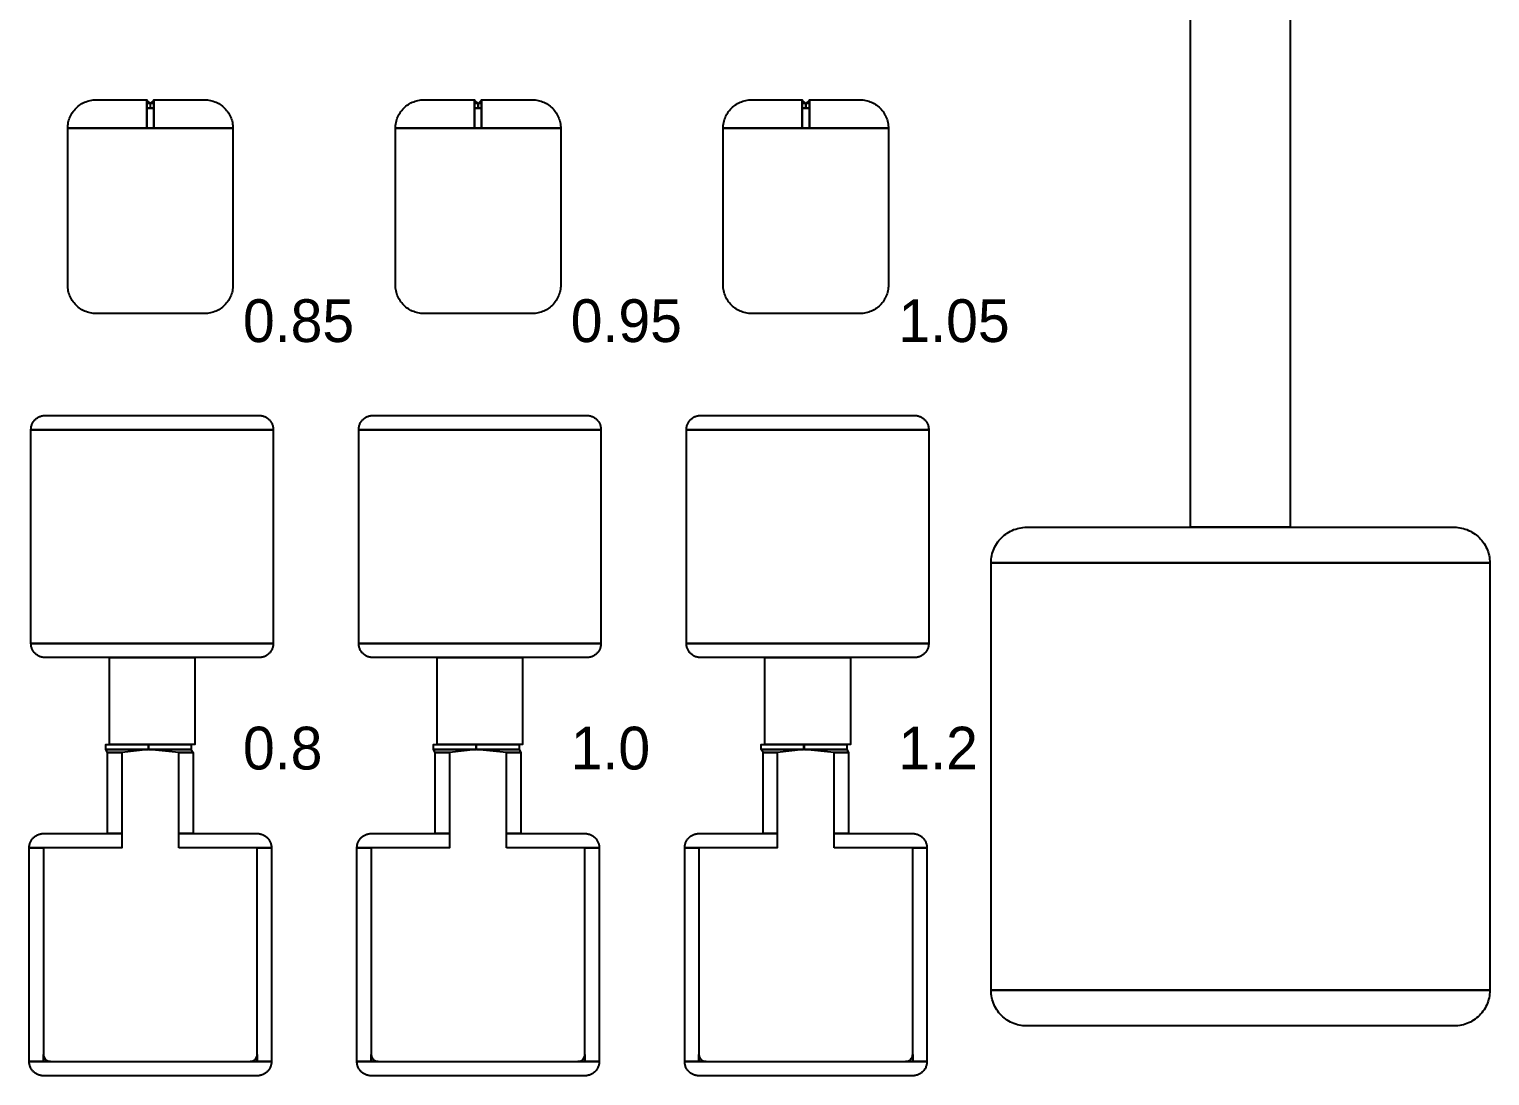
# Model space of a CAD drawing. Extents: x 450 to 6550, y 500 to 6500.
# Drawn here: x 4500 to 6550, y 2030 to 3499 of the extents above; entities that cross this region are included whole.
import ezdxf

# ---------------------------------------------------------------- set-up
doc = ezdxf.new("R2010")
doc.units = 0
doc.layers.add('BASEMETAL', color=3, linetype='CONTINUOUS')
doc.layers.add('MARKERS', color=7, linetype='CONTINUOUS')

msp = doc.modelspace()

# ---------------------------------------------------------------- linework, layer by layer
at = {"layer": 'BASEMETAL'}
for points in [[(6130, 2800), (6130, 4200), (6270, 4200), (6270, 2800)], [(4554, 3360), (4554.055, 3362.093), (4554.219, 3364.181), (4554.492, 3366.257), (4554.874, 3368.316), (4555.363, 3370.353), (4555.958, 3372.361), (4556.657, 3374.335), (4557.458, 3376.269), (4558.36, 3378.16), (4559.359, 3380), (4560.453, 3381.786), (4561.639, 3383.511), (4562.914, 3385.173), (4564.274, 3386.765), (4565.716, 3388.284), (4567.235, 3389.726), (4568.827, 3391.086), (4570.489, 3392.361), (4572.214, 3393.547), (4574, 3394.641), (4575.84, 3395.64), (4577.731, 3396.542), (4579.665, 3397.343), (4581.639, 3398.042), (4583.647, 3398.637), (4585.684, 3399.126), (4587.743, 3399.508), (4589.819, 3399.781), (4591.907, 3399.945), (4594, 3400), (4665, 3400), (4665, 3360)], [(4665, 3395.5), (4665, 3399.5), (4669.575, 3395.5)], [(4665, 3388.5), (4665, 3395.5), (4669.575, 3395.5), (4669.575, 3388.5)], [(4665, 3360), (4665, 3388.5), (4675, 3388.5), (4675, 3360)], [(4670.425, 3395.5), (4675, 3399.5), (4675, 3395.5)], [(4670.425, 3388.5), (4670.425, 3395.5), (4675, 3395.5), (4675, 3388.5)], [(4675, 3360), (4675, 3400), (4746, 3400), (4748.093, 3399.945), (4750.181, 3399.781), (4752.257, 3399.508), (4754.316, 3399.126), (4756.353, 3398.637), (4758.361, 3398.042), (4760.335, 3397.343), (4762.269, 3396.542), (4764.16, 3395.64), (4766, 3394.641), (4767.786, 3393.547), (4769.511, 3392.361), (4771.173, 3391.086), (4772.765, 3389.726), (4774.284, 3388.284), (4775.726, 3386.765), (4777.086, 3385.173), (4778.361, 3383.511), (4779.547, 3381.786), (4780.641, 3380), (4781.64, 3378.16), (4782.542, 3376.269), (4783.343, 3374.335), (4784.042, 3372.361), (4784.637, 3370.353), (4785.126, 3368.316), (4785.508, 3366.257), (4785.781, 3364.181), (4785.945, 3362.093), (4786, 3360)], [(5014, 3360), (5014.055, 3362.093), (5014.219, 3364.181), (5014.492, 3366.257), (5014.874, 3368.316), (5015.363, 3370.353), (5015.958, 3372.361), (5016.657, 3374.335), (5017.458, 3376.269), (5018.36, 3378.16), (5019.359, 3380), (5020.453, 3381.786), (5021.639, 3383.511), (5022.914, 3385.173), (5024.274, 3386.765), (5025.716, 3388.284), (5027.235, 3389.726), (5028.827, 3391.086), (5030.489, 3392.361), (5032.214, 3393.547), (5034, 3394.641), (5035.84, 3395.64), (5037.731, 3396.542), (5039.665, 3397.343), (5041.639, 3398.042), (5043.647, 3398.637), (5045.684, 3399.126), (5047.743, 3399.508), (5049.819, 3399.781), (5051.907, 3399.945), (5054, 3400), (5125, 3400), (5125, 3360)], [(5125, 3395.5), (5125, 3399.5), (5129.525, 3395.5)], [(5125, 3388.5), (5125, 3395.5), (5129.525, 3395.5), (5129.525, 3388.5)], [(5125, 3360), (5125, 3388.5), (5135, 3388.5), (5135, 3360)], [(5130.475, 3395.5), (5135, 3399.5), (5135, 3395.5)], [(5130.475, 3388.5), (5130.475, 3395.5), (5135, 3395.5), (5135, 3388.5)], [(5135, 3360), (5135, 3400), (5206, 3400), (5208.093, 3399.945), (5210.181, 3399.781), (5212.257, 3399.508), (5214.316, 3399.126), (5216.353, 3398.637), (5218.361, 3398.042), (5220.335, 3397.343), (5222.269, 3396.542), (5224.16, 3395.64), (5226, 3394.641), (5227.786, 3393.547), (5229.511, 3392.361), (5231.173, 3391.086), (5232.765, 3389.726), (5234.284, 3388.284), (5235.726, 3386.765), (5237.086, 3385.173), (5238.361, 3383.511), (5239.547, 3381.786), (5240.641, 3380), (5241.64, 3378.16), (5242.542, 3376.269), (5243.343, 3374.335), (5244.042, 3372.361), (5244.637, 3370.353), (5245.126, 3368.316), (5245.508, 3366.257), (5245.781, 3364.181), (5245.945, 3362.093), (5246, 3360)], [(5474, 3360), (5474.055, 3362.093), (5474.219, 3364.181), (5474.492, 3366.257), (5474.874, 3368.316), (5475.363, 3370.353), (5475.958, 3372.361), (5476.657, 3374.335), (5477.458, 3376.269), (5478.36, 3378.16), (5479.359, 3380), (5480.453, 3381.786), (5481.639, 3383.511), (5482.914, 3385.173), (5484.274, 3386.765), (5485.716, 3388.284), (5487.235, 3389.726), (5488.827, 3391.086), (5490.489, 3392.361), (5492.214, 3393.547), (5494, 3394.641), (5495.84, 3395.64), (5497.731, 3396.542), (5499.665, 3397.343), (5501.639, 3398.042), (5503.647, 3398.637), (5505.684, 3399.126), (5507.743, 3399.508), (5509.819, 3399.781), (5511.907, 3399.945), (5514, 3400), (5585, 3400), (5585, 3360)], [(5585, 3395.5), (5585, 3399.5), (5589.475, 3395.5)], [(5585, 3388.5), (5585, 3395.5), (5589.475, 3395.5), (5589.475, 3388.5)], [(5585, 3360), (5585, 3388.5), (5595, 3388.5), (5595, 3360)], [(5590.525, 3395.5), (5595, 3399.5), (5595, 3395.5)], [(5590.525, 3388.5), (5590.525, 3395.5), (5595, 3395.5), (5595, 3388.5)], [(5595, 3360), (5595, 3400), (5666, 3400), (5668.093, 3399.945), (5670.181, 3399.781), (5672.257, 3399.508), (5674.316, 3399.126), (5676.353, 3398.637), (5678.361, 3398.042), (5680.335, 3397.343), (5682.269, 3396.542), (5684.16, 3395.64), (5686, 3394.641), (5687.786, 3393.547), (5689.511, 3392.361), (5691.173, 3391.086), (5692.765, 3389.726), (5694.284, 3388.284), (5695.726, 3386.765), (5697.086, 3385.173), (5698.361, 3383.511), (5699.547, 3381.786), (5700.641, 3380), (5701.64, 3378.16), (5702.542, 3376.269), (5703.343, 3374.335), (5704.042, 3372.361), (5704.637, 3370.353), (5705.126, 3368.316), (5705.508, 3366.257), (5705.781, 3364.181), (5705.945, 3362.093), (5706, 3360)], [(4594, 3100), (4591.907, 3100.055), (4589.819, 3100.219), (4587.743, 3100.492), (4585.684, 3100.874), (4583.647, 3101.363), (4581.639, 3101.958), (4579.665, 3102.657), (4577.731, 3103.458), (4575.84, 3104.36), (4574, 3105.359), (4572.214, 3106.453), (4570.489, 3107.639), (4568.827, 3108.914), (4567.235, 3110.274), (4565.716, 3111.716), (4564.274, 3113.235), (4562.914, 3114.827), (4561.639, 3116.489), (4560.453, 3118.214), (4559.359, 3120), (4558.36, 3121.84), (4557.458, 3123.731), (4556.657, 3125.665), (4555.958, 3127.639), (4555.363, 3129.647), (4554.874, 3131.684), (4554.492, 3133.743), (4554.219, 3135.819), (4554.055, 3137.907), (4554, 3140), (4554, 3360), (4786, 3360), (4786, 3140), (4785.945, 3137.907), (4785.781, 3135.819), (4785.508, 3133.743), (4785.126, 3131.684), (4784.637, 3129.647), (4784.042, 3127.639), (4783.343, 3125.665), (4782.542, 3123.731), (4781.64, 3121.84), (4780.641, 3120), (4779.547, 3118.214), (4778.361, 3116.489), (4777.086, 3114.827), (4775.726, 3113.235), (4774.284, 3111.716), (4772.765, 3110.274), (4771.173, 3108.914), (4769.511, 3107.639), (4767.786, 3106.453), (4766, 3105.359), (4764.16, 3104.36), (4762.269, 3103.458), (4760.335, 3102.657), (4758.361, 3101.958), (4756.353, 3101.363), (4754.316, 3100.874), (4752.257, 3100.492), (4750.181, 3100.219), (4748.093, 3100.055), (4746, 3100)], [(5054, 3100), (5051.907, 3100.055), (5049.819, 3100.219), (5047.743, 3100.492), (5045.684, 3100.874), (5043.647, 3101.363), (5041.639, 3101.958), (5039.665, 3102.657), (5037.731, 3103.458), (5035.84, 3104.36), (5034, 3105.359), (5032.214, 3106.453), (5030.489, 3107.639), (5028.827, 3108.914), (5027.235, 3110.274), (5025.716, 3111.716), (5024.274, 3113.235), (5022.914, 3114.827), (5021.639, 3116.489), (5020.453, 3118.214), (5019.359, 3120), (5018.36, 3121.84), (5017.458, 3123.731), (5016.657, 3125.665), (5015.958, 3127.639), (5015.363, 3129.647), (5014.874, 3131.684), (5014.492, 3133.743), (5014.219, 3135.819), (5014.055, 3137.907), (5014, 3140), (5014, 3360), (5246, 3360), (5246, 3140), (5245.945, 3137.907), (5245.781, 3135.819), (5245.508, 3133.743), (5245.126, 3131.684), (5244.637, 3129.647), (5244.042, 3127.639), (5243.343, 3125.665), (5242.542, 3123.731), (5241.64, 3121.84), (5240.641, 3120), (5239.547, 3118.214), (5238.361, 3116.489), (5237.086, 3114.827), (5235.726, 3113.235), (5234.284, 3111.716), (5232.765, 3110.274), (5231.173, 3108.914), (5229.511, 3107.639), (5227.786, 3106.453), (5226, 3105.359), (5224.16, 3104.36), (5222.269, 3103.458), (5220.335, 3102.657), (5218.361, 3101.958), (5216.353, 3101.363), (5214.316, 3100.874), (5212.257, 3100.492), (5210.181, 3100.219), (5208.093, 3100.055), (5206, 3100)], [(5514, 3100), (5511.907, 3100.055), (5509.819, 3100.219), (5507.743, 3100.492), (5505.684, 3100.874), (5503.647, 3101.363), (5501.639, 3101.958), (5499.665, 3102.657), (5497.731, 3103.458), (5495.84, 3104.36), (5494, 3105.359), (5492.214, 3106.453), (5490.489, 3107.639), (5488.827, 3108.914), (5487.235, 3110.274), (5485.716, 3111.716), (5484.274, 3113.235), (5482.914, 3114.827), (5481.639, 3116.489), (5480.453, 3118.214), (5479.359, 3120), (5478.36, 3121.84), (5477.458, 3123.731), (5476.657, 3125.665), (5475.958, 3127.639), (5475.363, 3129.647), (5474.874, 3131.684), (5474.492, 3133.743), (5474.219, 3135.819), (5474.055, 3137.907), (5474, 3140), (5474, 3360), (5706, 3360), (5706, 3140), (5705.945, 3137.907), (5705.781, 3135.819), (5705.508, 3133.743), (5705.126, 3131.684), (5704.637, 3129.647), (5704.042, 3127.639), (5703.343, 3125.665), (5702.542, 3123.731), (5701.64, 3121.84), (5700.641, 3120), (5699.547, 3118.214), (5698.361, 3116.489), (5697.086, 3114.827), (5695.726, 3113.235), (5694.284, 3111.716), (5692.765, 3110.274), (5691.173, 3108.914), (5689.511, 3107.639), (5687.786, 3106.453), (5686, 3105.359), (5684.16, 3104.36), (5682.269, 3103.458), (5680.335, 3102.657), (5678.361, 3101.958), (5676.353, 3101.363), (5674.316, 3100.874), (5672.257, 3100.492), (5670.181, 3100.219), (5668.093, 3100.055), (5666, 3100)], [(4502.5, 2937), (4502.527, 2938.047), (4502.61, 2939.091), (4502.746, 2940.129), (4502.937, 2941.158), (4503.181, 2942.176), (4503.479, 2943.18), (4503.828, 2944.167), (4504.229, 2945.135), (4504.68, 2946.08), (4505.179, 2947), (4505.727, 2947.893), (4506.32, 2948.756), (4506.957, 2949.586), (4507.637, 2950.383), (4508.358, 2951.142), (4509.117, 2951.863), (4509.914, 2952.543), (4510.744, 2953.18), (4511.607, 2953.773), (4512.5, 2954.321), (4513.42, 2954.82), (4514.365, 2955.271), (4515.333, 2955.672), (4516.32, 2956.021), (4517.324, 2956.319), (4518.342, 2956.563), (4519.371, 2956.754), (4520.409, 2956.89), (4521.453, 2956.973), (4522.5, 2957), (4822.5, 2957), (4823.547, 2956.973), (4824.591, 2956.89), (4825.629, 2956.754), (4826.658, 2956.563), (4827.676, 2956.319), (4828.68, 2956.021), (4829.667, 2955.672), (4830.635, 2955.271), (4831.58, 2954.82), (4832.5, 2954.321), (4833.393, 2953.773), (4834.256, 2953.18), (4835.086, 2952.543), (4835.883, 2951.863), (4836.642, 2951.142), (4837.363, 2950.383), (4838.043, 2949.586), (4838.68, 2948.756), (4839.273, 2947.893), (4839.821, 2947), (4840.32, 2946.08), (4840.771, 2945.135), (4841.172, 2944.167), (4841.521, 2943.18), (4841.819, 2942.176), (4842.063, 2941.158), (4842.254, 2940.129), (4842.39, 2939.091), (4842.473, 2938.047), (4842.5, 2937)], [(4962.5, 2937), (4962.527, 2938.047), (4962.61, 2939.091), (4962.746, 2940.129), (4962.937, 2941.158), (4963.181, 2942.176), (4963.479, 2943.18), (4963.828, 2944.167), (4964.229, 2945.135), (4964.68, 2946.08), (4965.179, 2947), (4965.727, 2947.893), (4966.32, 2948.756), (4966.957, 2949.586), (4967.637, 2950.383), (4968.358, 2951.142), (4969.117, 2951.863), (4969.914, 2952.543), (4970.744, 2953.18), (4971.607, 2953.773), (4972.5, 2954.321), (4973.42, 2954.82), (4974.365, 2955.271), (4975.333, 2955.672), (4976.32, 2956.021), (4977.324, 2956.319), (4978.342, 2956.563), (4979.371, 2956.754), (4980.409, 2956.89), (4981.453, 2956.973), (4982.5, 2957), (5282.5, 2957), (5283.547, 2956.973), (5284.591, 2956.89), (5285.629, 2956.754), (5286.658, 2956.563), (5287.676, 2956.319), (5288.68, 2956.021), (5289.667, 2955.672), (5290.635, 2955.271), (5291.58, 2954.82), (5292.5, 2954.321), (5293.393, 2953.773), (5294.256, 2953.18), (5295.086, 2952.543), (5295.883, 2951.863), (5296.642, 2951.142), (5297.363, 2950.383), (5298.043, 2949.586), (5298.68, 2948.756), (5299.273, 2947.893), (5299.821, 2947), (5300.32, 2946.08), (5300.771, 2945.135), (5301.172, 2944.167), (5301.521, 2943.18), (5301.819, 2942.176), (5302.063, 2941.158), (5302.254, 2940.129), (5302.39, 2939.091), (5302.473, 2938.047), (5302.5, 2937)], [(5422.5, 2937), (5422.527, 2938.047), (5422.61, 2939.091), (5422.746, 2940.129), (5422.937, 2941.158), (5423.181, 2942.176), (5423.479, 2943.18), (5423.828, 2944.167), (5424.229, 2945.135), (5424.68, 2946.08), (5425.179, 2947), (5425.727, 2947.893), (5426.32, 2948.756), (5426.957, 2949.586), (5427.637, 2950.383), (5428.358, 2951.142), (5429.117, 2951.863), (5429.914, 2952.543), (5430.744, 2953.18), (5431.607, 2953.773), (5432.5, 2954.321), (5433.42, 2954.82), (5434.365, 2955.271), (5435.333, 2955.672), (5436.32, 2956.021), (5437.324, 2956.319), (5438.342, 2956.563), (5439.371, 2956.754), (5440.409, 2956.89), (5441.453, 2956.973), (5442.5, 2957), (5742.5, 2957), (5743.547, 2956.973), (5744.591, 2956.89), (5745.629, 2956.754), (5746.658, 2956.563), (5747.676, 2956.319), (5748.68, 2956.021), (5749.667, 2955.672), (5750.635, 2955.271), (5751.58, 2954.82), (5752.5, 2954.321), (5753.393, 2953.773), (5754.256, 2953.18), (5755.086, 2952.543), (5755.883, 2951.863), (5756.642, 2951.142), (5757.363, 2950.383), (5758.043, 2949.586), (5758.68, 2948.756), (5759.273, 2947.893), (5759.821, 2947), (5760.32, 2946.08), (5760.771, 2945.135), (5761.172, 2944.167), (5761.521, 2943.18), (5761.819, 2942.176), (5762.063, 2941.158), (5762.254, 2940.129), (5762.39, 2939.091), (5762.473, 2938.047), (5762.5, 2937)], [(4502.5, 2637), (4502.5, 2937), (4842.5, 2937), (4842.5, 2637)], [(4962.5, 2637), (4962.5, 2937), (5302.5, 2937), (5302.5, 2637)], [(5422.5, 2637), (5422.5, 2937), (5762.5, 2937), (5762.5, 2637)], [(5850, 2750), (5850.069, 2752.617), (5850.274, 2755.226), (5850.616, 2757.822), (5851.093, 2760.396), (5851.704, 2762.941), (5852.447, 2765.451), (5853.321, 2767.918), (5854.323, 2770.337), (5855.45, 2772.7), (5856.699, 2775), (5858.066, 2777.232), (5859.549, 2779.389), (5861.143, 2781.466), (5862.843, 2783.457), (5864.645, 2785.355), (5866.543, 2787.157), (5868.534, 2788.857), (5870.611, 2790.451), (5872.768, 2791.934), (5875, 2793.301), (5877.3, 2794.55), (5879.663, 2795.677), (5882.082, 2796.679), (5884.549, 2797.553), (5887.059, 2798.296), (5889.604, 2798.907), (5892.178, 2799.384), (5894.774, 2799.726), (5897.383, 2799.931), (5900, 2800), (6500, 2800), (6502.617, 2799.931), (6505.226, 2799.726), (6507.822, 2799.384), (6510.396, 2798.907), (6512.941, 2798.296), (6515.451, 2797.553), (6517.918, 2796.679), (6520.337, 2795.677), (6522.7, 2794.55), (6525, 2793.301), (6527.232, 2791.934), (6529.389, 2790.451), (6531.466, 2788.857), (6533.457, 2787.157), (6535.355, 2785.355), (6537.157, 2783.457), (6538.857, 2781.466), (6540.451, 2779.389), (6541.934, 2777.232), (6543.301, 2775), (6544.55, 2772.7), (6545.677, 2770.337), (6546.679, 2767.918), (6547.553, 2765.451), (6548.296, 2762.941), (6548.907, 2760.396), (6549.384, 2757.822), (6549.726, 2755.226), (6549.931, 2752.617), (6550, 2750)], [(5850, 2150), (5850, 2750), (6550, 2750), (6550, 2150)], [(4522.5, 2617), (4521.453, 2617.027), (4520.409, 2617.11), (4519.371, 2617.246), (4518.342, 2617.437), (4517.324, 2617.681), (4516.32, 2617.979), (4515.333, 2618.328), (4514.365, 2618.729), (4513.42, 2619.18), (4512.5, 2619.679), (4511.607, 2620.227), (4510.744, 2620.82), (4509.914, 2621.457), (4509.117, 2622.137), (4508.358, 2622.858), (4507.637, 2623.617), (4506.957, 2624.414), (4506.32, 2625.244), (4505.727, 2626.107), (4505.179, 2627), (4504.68, 2627.92), (4504.229, 2628.865), (4503.828, 2629.833), (4503.479, 2630.82), (4503.181, 2631.824), (4502.937, 2632.842), (4502.746, 2633.871), (4502.61, 2634.909), (4502.527, 2635.953), (4502.5, 2637), (4842.5, 2637), (4842.473, 2635.953), (4842.39, 2634.909), (4842.254, 2633.871), (4842.063, 2632.842), (4841.819, 2631.824), (4841.521, 2630.82), (4841.172, 2629.833), (4840.771, 2628.865), (4840.32, 2627.92), (4839.821, 2627), (4839.273, 2626.107), (4838.68, 2625.244), (4838.043, 2624.414), (4837.363, 2623.617), (4836.642, 2622.858), (4835.883, 2622.137), (4835.086, 2621.457), (4834.256, 2620.82), (4833.393, 2620.227), (4832.5, 2619.679), (4831.58, 2619.18), (4830.635, 2618.729), (4829.667, 2618.328), (4828.68, 2617.979), (4827.676, 2617.681), (4826.658, 2617.437), (4825.629, 2617.246), (4824.591, 2617.11), (4823.547, 2617.027), (4822.5, 2617)], [(4982.5, 2617), (4981.453, 2617.027), (4980.409, 2617.11), (4979.371, 2617.246), (4978.342, 2617.437), (4977.324, 2617.681), (4976.32, 2617.979), (4975.333, 2618.328), (4974.365, 2618.729), (4973.42, 2619.18), (4972.5, 2619.679), (4971.607, 2620.227), (4970.744, 2620.82), (4969.914, 2621.457), (4969.117, 2622.137), (4968.358, 2622.858), (4967.637, 2623.617), (4966.957, 2624.414), (4966.32, 2625.244), (4965.727, 2626.107), (4965.179, 2627), (4964.68, 2627.92), (4964.229, 2628.865), (4963.828, 2629.833), (4963.479, 2630.82), (4963.181, 2631.824), (4962.937, 2632.842), (4962.746, 2633.871), (4962.61, 2634.909), (4962.527, 2635.953), (4962.5, 2637), (5302.5, 2637), (5302.473, 2635.953), (5302.39, 2634.909), (5302.254, 2633.871), (5302.063, 2632.842), (5301.819, 2631.824), (5301.521, 2630.82), (5301.172, 2629.833), (5300.771, 2628.865), (5300.32, 2627.92), (5299.821, 2627), (5299.273, 2626.107), (5298.68, 2625.244), (5298.043, 2624.414), (5297.363, 2623.617), (5296.642, 2622.858), (5295.883, 2622.137), (5295.086, 2621.457), (5294.256, 2620.82), (5293.393, 2620.227), (5292.5, 2619.679), (5291.58, 2619.18), (5290.635, 2618.729), (5289.667, 2618.328), (5288.68, 2617.979), (5287.676, 2617.681), (5286.658, 2617.437), (5285.629, 2617.246), (5284.591, 2617.11), (5283.547, 2617.027), (5282.5, 2617)], [(5442.5, 2617), (5441.453, 2617.027), (5440.409, 2617.11), (5439.371, 2617.246), (5438.342, 2617.437), (5437.324, 2617.681), (5436.32, 2617.979), (5435.333, 2618.328), (5434.365, 2618.729), (5433.42, 2619.18), (5432.5, 2619.679), (5431.607, 2620.227), (5430.744, 2620.82), (5429.914, 2621.457), (5429.117, 2622.137), (5428.358, 2622.858), (5427.637, 2623.617), (5426.957, 2624.414), (5426.32, 2625.244), (5425.727, 2626.107), (5425.179, 2627), (5424.68, 2627.92), (5424.229, 2628.865), (5423.828, 2629.833), (5423.479, 2630.82), (5423.181, 2631.824), (5422.937, 2632.842), (5422.746, 2633.871), (5422.61, 2634.909), (5422.527, 2635.953), (5422.5, 2637), (5762.5, 2637), (5762.473, 2635.953), (5762.39, 2634.909), (5762.254, 2633.871), (5762.063, 2632.842), (5761.819, 2631.824), (5761.521, 2630.82), (5761.172, 2629.833), (5760.771, 2628.865), (5760.32, 2627.92), (5759.821, 2627), (5759.273, 2626.107), (5758.68, 2625.244), (5758.043, 2624.414), (5757.363, 2623.617), (5756.642, 2622.858), (5755.883, 2622.137), (5755.086, 2621.457), (5754.256, 2620.82), (5753.393, 2620.227), (5752.5, 2619.679), (5751.58, 2619.18), (5750.635, 2618.729), (5749.667, 2618.328), (5748.68, 2617.979), (5747.676, 2617.681), (5746.658, 2617.437), (5745.629, 2617.246), (5744.591, 2617.11), (5743.547, 2617.027), (5742.5, 2617)], [(4612.5, 2495), (4612.5, 2617), (4732.5, 2617), (4732.5, 2495)], [(5072.5, 2495), (5072.5, 2617), (5192.5, 2617), (5192.5, 2495)], [(5532.5, 2495), (5532.5, 2617), (5652.5, 2617), (5652.5, 2495)], [(4607.5, 2488), (4607.5, 2495), (4667.1, 2495), (4667.1, 2488)], [(4610, 2484), (4607.5, 2488), (4667.1, 2488), (4630, 2484)], [(4610, 2370), (4610, 2484), (4630, 2484), (4630, 2370)], [(4667.9, 2488), (4667.9, 2495), (4727.5, 2495), (4727.5, 2488)], [(4710, 2484), (4667.9, 2488), (4727.5, 2488), (4730, 2484)], [(4710, 2370), (4710, 2484), (4730, 2484), (4730, 2370)], [(5067.5, 2488), (5067.5, 2495), (5127, 2495), (5127, 2488)], [(5070, 2484), (5067.5, 2488), (5127, 2488), (5090, 2484)], [(5070, 2370), (5070, 2484), (5090, 2484), (5090, 2370)], [(5128, 2488), (5128, 2495), (5187.5, 2495), (5187.5, 2488)], [(5170, 2484), (5128, 2488), (5187.5, 2488), (5190, 2484)], [(5170, 2370), (5170, 2484), (5190, 2484), (5190, 2370)], [(5527.5, 2488), (5527.5, 2495), (5586.9, 2495), (5586.9, 2488)], [(5530, 2484), (5527.5, 2488), (5586.9, 2488), (5550, 2484)], [(5530, 2370), (5530, 2484), (5550, 2484), (5550, 2370)], [(5588.1, 2488), (5588.1, 2495), (5647.5, 2495), (5647.5, 2488)], [(5630, 2484), (5588.1, 2488), (5647.5, 2488), (5650, 2484)], [(5630, 2370), (5630, 2484), (5650, 2484), (5650, 2370)], [(4500, 2350), (4500.027, 2351.047), (4500.11, 2352.091), (4500.246, 2353.129), (4500.437, 2354.158), (4500.681, 2355.176), (4500.979, 2356.18), (4501.328, 2357.167), (4501.729, 2358.135), (4502.18, 2359.08), (4502.679, 2360), (4503.227, 2360.893), (4503.82, 2361.756), (4504.457, 2362.586), (4505.137, 2363.383), (4505.858, 2364.142), (4506.617, 2364.863), (4507.414, 2365.543), (4508.244, 2366.18), (4509.107, 2366.773), (4510, 2367.321), (4510.92, 2367.82), (4511.865, 2368.271), (4512.833, 2368.672), (4513.82, 2369.021), (4514.824, 2369.319), (4515.842, 2369.563), (4516.871, 2369.754), (4517.909, 2369.89), (4518.953, 2369.973), (4520, 2370), (4630, 2370), (4630, 2350)], [(4710, 2350), (4710, 2370), (4820, 2370), (4821.047, 2369.973), (4822.091, 2369.89), (4823.129, 2369.754), (4824.158, 2369.563), (4825.176, 2369.319), (4826.18, 2369.021), (4827.167, 2368.672), (4828.135, 2368.271), (4829.08, 2367.82), (4830, 2367.321), (4830.893, 2366.773), (4831.756, 2366.18), (4832.586, 2365.543), (4833.383, 2364.863), (4834.142, 2364.142), (4834.863, 2363.383), (4835.543, 2362.586), (4836.18, 2361.756), (4836.773, 2360.893), (4837.321, 2360), (4837.82, 2359.08), (4838.271, 2358.135), (4838.672, 2357.167), (4839.021, 2356.18), (4839.319, 2355.176), (4839.563, 2354.158), (4839.754, 2353.129), (4839.89, 2352.091), (4839.973, 2351.047), (4840, 2350)], [(4960, 2350), (4960.027, 2351.047), (4960.11, 2352.091), (4960.246, 2353.129), (4960.437, 2354.158), (4960.681, 2355.176), (4960.979, 2356.18), (4961.328, 2357.167), (4961.729, 2358.135), (4962.18, 2359.08), (4962.679, 2360), (4963.227, 2360.893), (4963.82, 2361.756), (4964.457, 2362.586), (4965.137, 2363.383), (4965.858, 2364.142), (4966.617, 2364.863), (4967.414, 2365.543), (4968.244, 2366.18), (4969.107, 2366.773), (4970, 2367.321), (4970.92, 2367.82), (4971.865, 2368.271), (4972.833, 2368.672), (4973.82, 2369.021), (4974.824, 2369.319), (4975.842, 2369.563), (4976.871, 2369.754), (4977.909, 2369.89), (4978.953, 2369.973), (4980, 2370), (5090, 2370), (5090, 2350)], [(5170, 2350), (5170, 2370), (5280, 2370), (5281.047, 2369.973), (5282.091, 2369.89), (5283.129, 2369.754), (5284.158, 2369.563), (5285.176, 2369.319), (5286.18, 2369.021), (5287.167, 2368.672), (5288.135, 2368.271), (5289.08, 2367.82), (5290, 2367.321), (5290.893, 2366.773), (5291.756, 2366.18), (5292.586, 2365.543), (5293.383, 2364.863), (5294.142, 2364.142), (5294.863, 2363.383), (5295.543, 2362.586), (5296.18, 2361.756), (5296.773, 2360.893), (5297.321, 2360), (5297.82, 2359.08), (5298.271, 2358.135), (5298.672, 2357.167), (5299.021, 2356.18), (5299.319, 2355.176), (5299.563, 2354.158), (5299.754, 2353.129), (5299.89, 2352.091), (5299.973, 2351.047), (5300, 2350)], [(5420, 2350), (5420.027, 2351.047), (5420.11, 2352.091), (5420.246, 2353.129), (5420.437, 2354.158), (5420.681, 2355.176), (5420.979, 2356.18), (5421.328, 2357.167), (5421.729, 2358.135), (5422.18, 2359.08), (5422.679, 2360), (5423.227, 2360.893), (5423.82, 2361.756), (5424.457, 2362.586), (5425.137, 2363.383), (5425.858, 2364.142), (5426.617, 2364.863), (5427.414, 2365.543), (5428.244, 2366.18), (5429.107, 2366.773), (5430, 2367.321), (5430.92, 2367.82), (5431.865, 2368.271), (5432.833, 2368.672), (5433.82, 2369.021), (5434.824, 2369.319), (5435.842, 2369.563), (5436.871, 2369.754), (5437.909, 2369.89), (5438.953, 2369.973), (5440, 2370), (5550, 2370), (5550, 2350)], [(5630, 2350), (5630, 2370), (5740, 2370), (5741.047, 2369.973), (5742.091, 2369.89), (5743.129, 2369.754), (5744.158, 2369.563), (5745.176, 2369.319), (5746.18, 2369.021), (5747.167, 2368.672), (5748.135, 2368.271), (5749.08, 2367.82), (5750, 2367.321), (5750.893, 2366.773), (5751.756, 2366.18), (5752.586, 2365.543), (5753.383, 2364.863), (5754.142, 2364.142), (5754.863, 2363.383), (5755.543, 2362.586), (5756.18, 2361.756), (5756.773, 2360.893), (5757.321, 2360), (5757.82, 2359.08), (5758.271, 2358.135), (5758.672, 2357.167), (5759.021, 2356.18), (5759.319, 2355.176), (5759.563, 2354.158), (5759.754, 2353.129), (5759.89, 2352.091), (5759.973, 2351.047), (5760, 2350)], [(4500, 2050), (4500, 2350), (4520, 2350), (4520, 2050)], [(4820, 2050), (4820, 2350), (4840, 2350), (4840, 2050)], [(4960, 2050), (4960, 2350), (4980, 2350), (4980, 2050)], [(5280, 2050), (5280, 2350), (5300, 2350), (5300, 2050)], [(5420, 2050), (5420, 2350), (5440, 2350), (5440, 2050)], [(5740, 2050), (5740, 2350), (5760, 2350), (5760, 2050)], [(5900, 2100), (5897.383, 2100.069), (5894.774, 2100.274), (5892.178, 2100.616), (5889.604, 2101.093), (5887.059, 2101.704), (5884.549, 2102.447), (5882.082, 2103.321), (5879.663, 2104.323), (5877.3, 2105.45), (5875, 2106.699), (5872.768, 2108.066), (5870.611, 2109.549), (5868.534, 2111.143), (5866.543, 2112.843), (5864.645, 2114.645), (5862.843, 2116.543), (5861.143, 2118.534), (5859.549, 2120.611), (5858.066, 2122.768), (5856.699, 2125), (5855.45, 2127.3), (5854.323, 2129.663), (5853.321, 2132.082), (5852.447, 2134.549), (5851.704, 2137.059), (5851.093, 2139.604), (5850.616, 2142.178), (5850.274, 2144.774), (5850.069, 2147.383), (5850, 2150), (6550, 2150), (6549.931, 2147.383), (6549.726, 2144.774), (6549.384, 2142.178), (6548.907, 2139.604), (6548.296, 2137.059), (6547.553, 2134.549), (6546.679, 2132.082), (6545.677, 2129.663), (6544.55, 2127.3), (6543.301, 2125), (6541.934, 2122.768), (6540.451, 2120.611), (6538.857, 2118.534), (6537.157, 2116.543), (6535.355, 2114.645), (6533.457, 2112.843), (6531.466, 2111.143), (6529.389, 2109.549), (6527.232, 2108.066), (6525, 2106.699), (6522.7, 2105.45), (6520.337, 2104.323), (6517.918, 2103.321), (6515.451, 2102.447), (6512.941, 2101.704), (6510.396, 2101.093), (6507.822, 2100.616), (6505.226, 2100.274), (6502.617, 2100.069), (6500, 2100)], [(4520, 2030), (4518.953, 2030.027), (4517.909, 2030.11), (4516.871, 2030.246), (4515.842, 2030.437), (4514.824, 2030.681), (4513.82, 2030.979), (4512.833, 2031.328), (4511.865, 2031.729), (4510.92, 2032.18), (4510, 2032.679), (4509.107, 2033.227), (4508.244, 2033.82), (4507.414, 2034.457), (4506.617, 2035.137), (4505.858, 2035.858), (4505.137, 2036.617), (4504.457, 2037.414), (4503.82, 2038.244), (4503.227, 2039.107), (4502.679, 2040), (4502.18, 2040.92), (4501.729, 2041.865), (4501.328, 2042.833), (4500.979, 2043.82), (4500.681, 2044.824), (4500.437, 2045.842), (4500.246, 2046.871), (4500.11, 2047.909), (4500.027, 2048.953), (4500, 2050), (4840, 2050), (4839.973, 2048.953), (4839.89, 2047.909), (4839.754, 2046.871), (4839.563, 2045.842), (4839.319, 2044.824), (4839.021, 2043.82), (4838.672, 2042.833), (4838.271, 2041.865), (4837.82, 2040.92), (4837.321, 2040), (4836.773, 2039.107), (4836.18, 2038.244), (4835.543, 2037.414), (4834.863, 2036.617), (4834.142, 2035.858), (4833.383, 2035.137), (4832.586, 2034.457), (4831.756, 2033.82), (4830.893, 2033.227), (4830, 2032.679), (4829.08, 2032.18), (4828.135, 2031.729), (4827.167, 2031.328), (4826.18, 2030.979), (4825.176, 2030.681), (4824.158, 2030.437), (4823.129, 2030.246), (4822.091, 2030.11), (4821.047, 2030.027), (4820, 2030)], [(4520, 2050), (4520, 2060), (4520.055, 2058.955), (4520.219, 2057.921), (4520.489, 2056.91), (4520.865, 2055.933), (4521.34, 2055), (4521.91, 2054.122), (4522.569, 2053.309), (4523.309, 2052.569), (4524.122, 2051.91), (4525, 2051.34), (4525.933, 2050.865), (4526.91, 2050.489), (4527.921, 2050.219), (4528.955, 2050.055), (4530, 2050)], [(4810, 2050), (4811.045, 2050.055), (4812.079, 2050.219), (4813.09, 2050.489), (4814.067, 2050.865), (4815, 2051.34), (4815.878, 2051.91), (4816.691, 2052.569), (4817.431, 2053.309), (4818.09, 2054.122), (4818.66, 2055), (4819.135, 2055.933), (4819.511, 2056.91), (4819.781, 2057.921), (4819.945, 2058.955), (4820, 2060), (4820, 2050)], [(4980, 2030), (4978.953, 2030.027), (4977.909, 2030.11), (4976.871, 2030.246), (4975.842, 2030.437), (4974.824, 2030.681), (4973.82, 2030.979), (4972.833, 2031.328), (4971.865, 2031.729), (4970.92, 2032.18), (4970, 2032.679), (4969.107, 2033.227), (4968.244, 2033.82), (4967.414, 2034.457), (4966.617, 2035.137), (4965.858, 2035.858), (4965.137, 2036.617), (4964.457, 2037.414), (4963.82, 2038.244), (4963.227, 2039.107), (4962.679, 2040), (4962.18, 2040.92), (4961.729, 2041.865), (4961.328, 2042.833), (4960.979, 2043.82), (4960.681, 2044.824), (4960.437, 2045.842), (4960.246, 2046.871), (4960.11, 2047.909), (4960.027, 2048.953), (4960, 2050), (5300, 2050), (5299.973, 2048.953), (5299.89, 2047.909), (5299.754, 2046.871), (5299.563, 2045.842), (5299.319, 2044.824), (5299.021, 2043.82), (5298.672, 2042.833), (5298.271, 2041.865), (5297.82, 2040.92), (5297.321, 2040), (5296.773, 2039.107), (5296.18, 2038.244), (5295.543, 2037.414), (5294.863, 2036.617), (5294.142, 2035.858), (5293.383, 2035.137), (5292.586, 2034.457), (5291.756, 2033.82), (5290.893, 2033.227), (5290, 2032.679), (5289.08, 2032.18), (5288.135, 2031.729), (5287.167, 2031.328), (5286.18, 2030.979), (5285.176, 2030.681), (5284.158, 2030.437), (5283.129, 2030.246), (5282.091, 2030.11), (5281.047, 2030.027), (5280, 2030)], [(4980, 2050), (4980, 2060), (4980.055, 2058.955), (4980.219, 2057.921), (4980.489, 2056.91), (4980.865, 2055.933), (4981.34, 2055), (4981.91, 2054.122), (4982.569, 2053.309), (4983.309, 2052.569), (4984.122, 2051.91), (4985, 2051.34), (4985.933, 2050.865), (4986.91, 2050.489), (4987.921, 2050.219), (4988.955, 2050.055), (4990, 2050)], [(5270, 2050), (5271.045, 2050.055), (5272.079, 2050.219), (5273.09, 2050.489), (5274.067, 2050.865), (5275, 2051.34), (5275.878, 2051.91), (5276.691, 2052.569), (5277.431, 2053.309), (5278.09, 2054.122), (5278.66, 2055), (5279.135, 2055.933), (5279.511, 2056.91), (5279.781, 2057.921), (5279.945, 2058.955), (5280, 2060), (5280, 2050)], [(5440, 2030), (5438.953, 2030.027), (5437.909, 2030.11), (5436.871, 2030.246), (5435.842, 2030.437), (5434.824, 2030.681), (5433.82, 2030.979), (5432.833, 2031.328), (5431.865, 2031.729), (5430.92, 2032.18), (5430, 2032.679), (5429.107, 2033.227), (5428.244, 2033.82), (5427.414, 2034.457), (5426.617, 2035.137), (5425.858, 2035.858), (5425.137, 2036.617), (5424.457, 2037.414), (5423.82, 2038.244), (5423.227, 2039.107), (5422.679, 2040), (5422.18, 2040.92), (5421.729, 2041.865), (5421.328, 2042.833), (5420.979, 2043.82), (5420.681, 2044.824), (5420.437, 2045.842), (5420.246, 2046.871), (5420.11, 2047.909), (5420.027, 2048.953), (5420, 2050), (5760, 2050), (5759.973, 2048.953), (5759.89, 2047.909), (5759.754, 2046.871), (5759.563, 2045.842), (5759.319, 2044.824), (5759.021, 2043.82), (5758.672, 2042.833), (5758.271, 2041.865), (5757.82, 2040.92), (5757.321, 2040), (5756.773, 2039.107), (5756.18, 2038.244), (5755.543, 2037.414), (5754.863, 2036.617), (5754.142, 2035.858), (5753.383, 2035.137), (5752.586, 2034.457), (5751.756, 2033.82), (5750.893, 2033.227), (5750, 2032.679), (5749.08, 2032.18), (5748.135, 2031.729), (5747.167, 2031.328), (5746.18, 2030.979), (5745.176, 2030.681), (5744.158, 2030.437), (5743.129, 2030.246), (5742.091, 2030.11), (5741.047, 2030.027), (5740, 2030)], [(5440, 2050), (5440, 2060), (5440.055, 2058.955), (5440.219, 2057.921), (5440.489, 2056.91), (5440.865, 2055.933), (5441.34, 2055), (5441.91, 2054.122), (5442.569, 2053.309), (5443.309, 2052.569), (5444.122, 2051.91), (5445, 2051.34), (5445.933, 2050.865), (5446.91, 2050.489), (5447.921, 2050.219), (5448.955, 2050.055), (5450, 2050)], [(5730, 2050), (5731.045, 2050.055), (5732.079, 2050.219), (5733.09, 2050.489), (5734.067, 2050.865), (5735, 2051.34), (5735.878, 2051.91), (5736.691, 2052.569), (5737.431, 2053.309), (5738.09, 2054.122), (5738.66, 2055), (5739.135, 2055.933), (5739.511, 2056.91), (5739.781, 2057.921), (5739.945, 2058.955), (5740, 2060), (5740, 2050)]]:
    msp.add_lwpolyline(points, close=True, dxfattribs=at)

# ---------------------------------------------------------------- texts
at = {"layer": 'MARKERS'}
for s, p in [('0.85', (4800, 3060)), ('0.95', (5260, 3060)), ('1.05', (5720, 3060)), ('0.8', (4800, 2460)), ('1.0', (5260, 2460)), ('1.2', (5720, 2460))]:
    msp.add_text(s, height=60, dxfattribs=at).set_placement(p)

doc.saveas('drawing.dxf')
